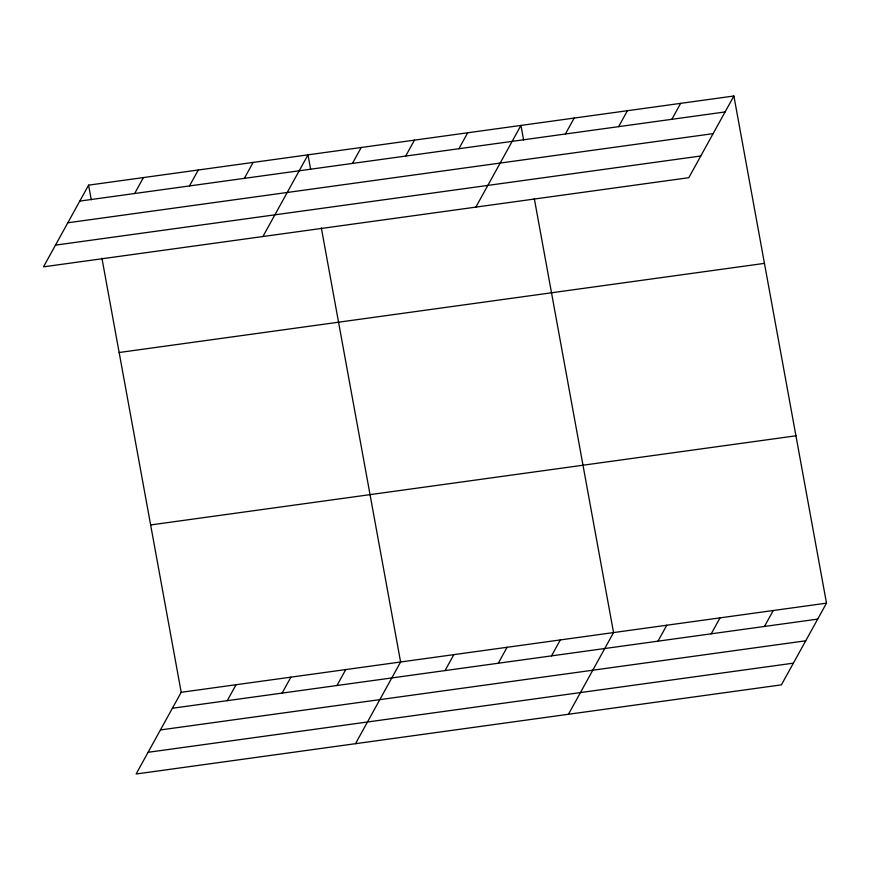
<?xml version="1.0" encoding="UTF-8"?>
<svg xmlns="http://www.w3.org/2000/svg" width="870" height="870" viewBox="0 0 870 870"><rect width="100%" height="100%" fill="white"/><g stroke="black" fill="none" stroke-linecap="round" stroke-linejoin="round"><path stroke-width="1.3" d="M88.599 185.147L43.5 266.84L688.801 177.697L733.889 96.004L88.599 185.147L91.263 199.752M134.643 193.51L143.441 177.567M189.497 185.93L198.295 169.987M244.35 178.35L253.148 162.418M262.903 236.531L308.002 154.838L310.666 169.443M352.437 163.419L361.235 147.487M405.67 156.067L414.468 140.124M458.903 148.716L467.712 132.773M101.931 258.205L181.199 692.303L136.111 773.995L781.401 684.853L826.5 603.16L733.889 96.004M475.846 207.114L520.945 125.421L523.61 140.026M227.255 700.665L236.053 684.733M565.38 134.002L574.178 118.07M282.108 693.096L290.906 677.154M618.613 126.65L627.422 110.707M336.951 685.516L345.76 669.574M671.857 119.299L680.655 103.356M355.504 743.687L400.602 661.994L321.334 227.896M445.038 670.585L453.846 654.642M498.282 663.234L507.079 647.291M551.515 655.871L560.313 639.939M568.458 714.27L613.557 632.577L534.289 198.48M657.992 641.168L666.79 625.225M711.225 633.817L720.023 617.874M764.458 626.454L773.267 610.522M79.801 201.09L725.091 111.947M67.816 222.785L713.117 133.643M55.473 245.133L700.774 156.002M119.157 352.513L764.447 263.371M150.641 524.947L795.941 435.805M181.199 692.303L826.5 603.16M172.401 708.245L817.702 619.103M160.428 729.941L805.718 640.798M148.085 752.3L793.386 663.157"/></g></svg>
